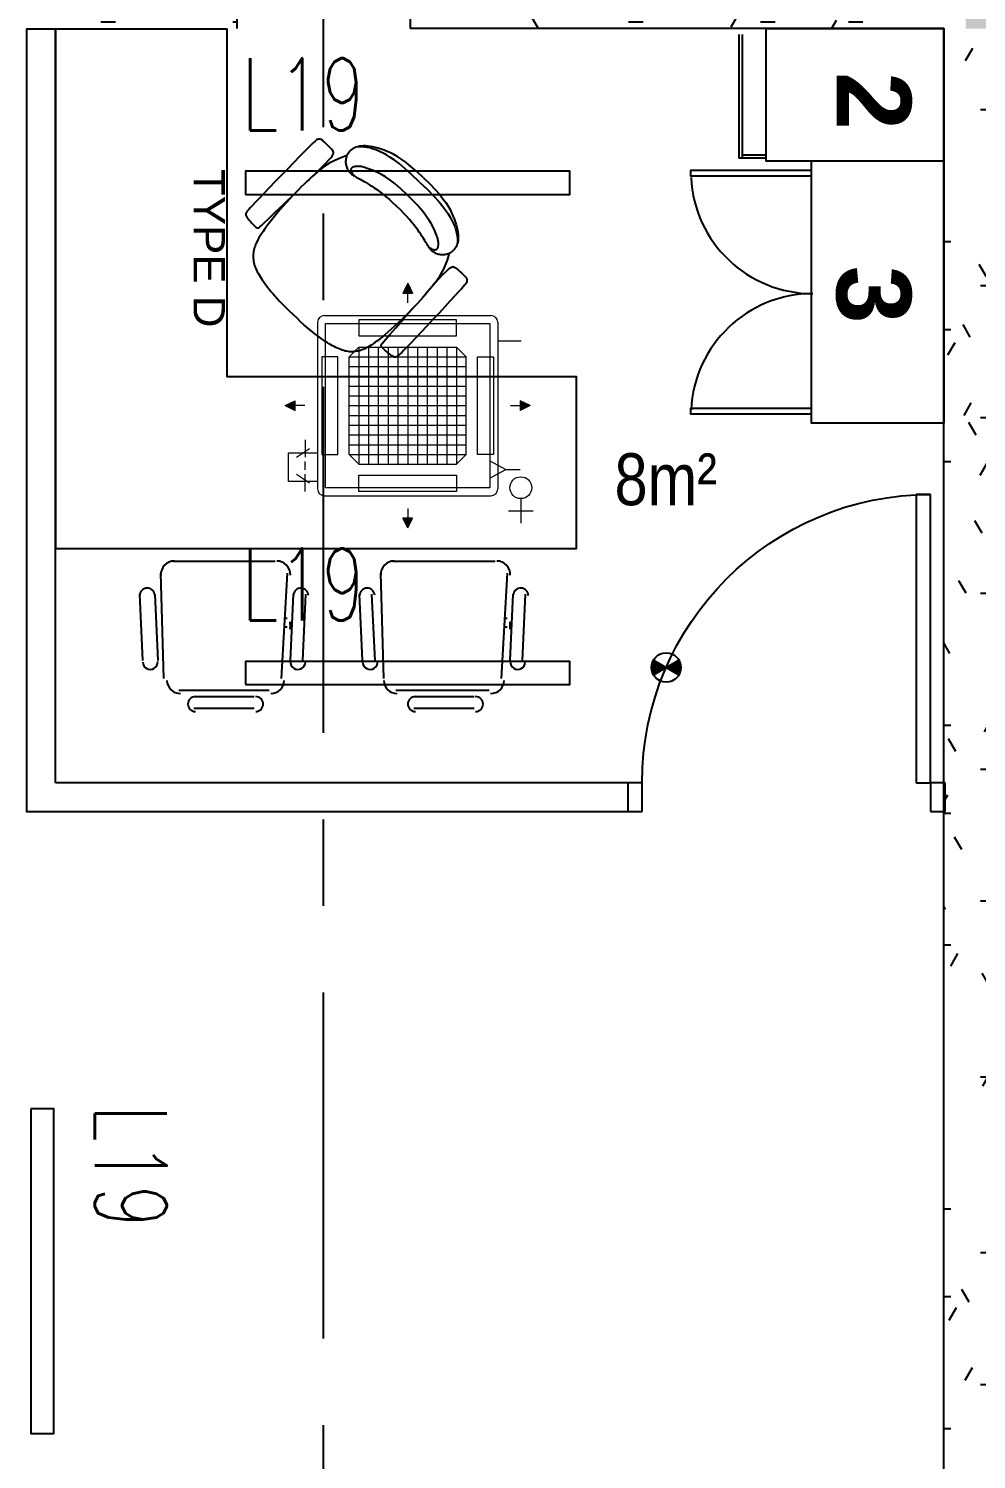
# Model space of a CAD drawing. Header units: millimetres. Extents: x -92759 to 184353, y -15225 to 86714.
# Drawn here: x 64279 to 67564, y 56081 to 61041 of the extents above; entities that cross this region are included whole.
import ezdxf

# ---------------------------------------------------------------- set-up
doc = ezdxf.new("R2010")
doc.units = ezdxf.units.MM
doc.linetypes.add('IDA - Grid Line', pattern=[2100, 1200, -300, 300, -300])
for name, color, linetype in [('0-1', 9, 'Continuous'), ('A-_ROOMNAME_A', 8, 'Continuous'), ('A-_WALL----_H-1', 9, 'Continuous'), ('A-_WALLPRTN_E', 8, 'Continuous'), ('A-AREA-IDEN', 8, 'Continuous'), ('A-DOOR', 31, 'Continuous'), ('A-DOOR-FRAM', 31, 'Continuous'), ('E-legend', 1, 'Continuous'), ('M-_SANIFIXR_E', 9, 'Continuous'), ('M-ACMV_FCU', 5, 'Continuous'), ('PDF_M-_ACON----_E-N', 7, 'Continuous')]:
    doc.layers.add(name, color=color, linetype=linetype)
for name, color, linetype, true_color in [('1599_FURN_BLK2_3RD STY_dwg-1', 7, 'Continuous', 0xd4d4d4), ('1599_FURN_BLK2_3RD STY_dwg-4', 9, 'Continuous', 0x808080), ('S-_ANOTGRID_E-1', 9, 'IDA - Grid Line', 0x808080)]:
    doc.layers.add(name, color=color, linetype=linetype, true_color=true_color)
for name, color, linetype, lineweight in [('A--', 134, '500-1-RP', 25), ('M-ACMV_CDP', 190, 'DRAIN_PIPE', 25), ('M-ACMV_FCU-1', 86, 'Continuous', 9), ('M-ACMV_FCU-2', 86, 'Continuous', 9), ('M-ACMV_PWR', 1, 'REFRIGERANT', 25), ('M-ACMV_REF_PIPE', 134, '500-1-RP', 25), ('M-ACMV_VCD', 7, 'Continuous', 25)]:
    doc.layers.add(name, color=color, linetype=linetype, lineweight=lineweight)
doc.styles.add('Arial Narrow_2', font='ARIALN.TTF', dxfattribs={"height": 225})
doc.styles.add('Arial_6', font='arial.ttf', dxfattribs={"height": 3})
doc.styles.add('Arial_B_1', font='arialbd.ttf', dxfattribs={"height": 154.761905})
doc.styles.add('Simplex', font='simplex_.ttf', dxfattribs={"width": 0.7, "height": 450})
doc.styles.get("Standard").update_dxf_attribs({"font": 'arial.ttf'})
doc.linetypes.add('500-1-RP', pattern='A,0.75,-0.5,0.75,-0.5,0.75,-0.5,0.75,-1.7,["RP",Standard,S=1,R=0,X=-1,Y=-0.5],-1.7', length=7.9)
doc.linetypes.add('DRAIN_PIPE', pattern='A,0.5,-0.2,["D",Standard,S=0.1,R=0,X=-0.1,Y=-0.05],-0.25', length=0.95)
doc.linetypes.add('REFRIGERANT', pattern='A,15,-5.08,["R",Standard,S=2.54,R=0,X=-2.54,Y=-1.27],-5.08', length=25.16)
pattern_1 = [(0, (-11670.95, 40338.29), (609.6, 152.4), [50.292, -406.908, 50.292, -406.908, -2438.4]), (0, (-11670.95, 40338.29), (609.6, 152.4), [-914.4, 50.292, -864.108, 50.292, -406.908, -1066.8]), (0, (-11670.95, 40338.29), (609.6, 152.4), [-2286, 50.292, -254.508, 50.292, -711.708]), (120, (-11442.35, 40414.49), (-436.7823, 451.7291), [50.292, -406.908, 50.292, -406.908, -2438.4]), (120, (-11442.35, 40414.49), (-436.7823, 451.7291), [-914.4, 50.292, -864.108, 50.292, -406.908, -1066.8]), (120, (-11442.35, 40414.49), (-436.7823, 451.7291), [-2286, 50.292, -254.508, 50.292, -711.708]), (240, (-11366.15, 40719.29), (-172.8177, -604.1291), [50.292, -406.908, 50.292, -406.908, -2438.4]), (240, (-11366.15, 40719.29), (-172.8177, -604.1291), [-914.4, 50.292, -864.108, 50.292, -406.908, -1066.8]), (240, (-11366.15, 40719.29), (-172.8177, -604.1291), [-2286, 50.292, -254.508, 50.292, -711.708])]

# ---------------------------------------------------------------- blocks, each defined once
blk = doc.blocks.new('IDA - F - Single - Swing - 1100L X 2200H - B10-TD02-5246406-DOOR _ WINDOW SCHEDULE - BLK 10 1ST STOREY PLAN')
at = {"layer": 'A-DOOR'}
for p, q in [((450, -50), (500, -50)), ((450, -1050), (450, -50)), ((500, -50), (500, -1050)), ((500, -1050), (450, -1050))]:
    blk.add_line(p, q, dxfattribs=at)
blk.add_arc((500, -50), 1000, 180, 270, dxfattribs=at)
at = {"layer": 'A-DOOR-FRAM'}
for p, q in [((-550, 50), (-500, 50)), ((-550, -50), (-550, 50)), ((-500, 50), (-500, -50)), ((500, 50), (550, 50)), ((500, -50), (500, 50)), ((550, 50), (550, -50)), ((-500, -50), (-550, -50)), ((550, -50), (500, -50))]:
    blk.add_line(p, q, dxfattribs=at)
blk = doc.blocks.new('1599_FURN_RHH_BLK8 _NEW__2ND STY_dwg-10261561-BLK8_RHH_2ND STOREY PLAN')
at = {"color": 8, "linetype": 'Continuous'}
for points in [[(-25025.5, -18800.4), (-25007, -18781.9), (-24992.9, -18767.3), (-24982.5, -18756.1), (-24975.2, -18747.8), (-24970.6, -18741.8), (-24967.9, -18737.7), (-24966.5, -18734.8), (-24966, -18732.8), (-24965.7, -18731.1), (-24965.6, -18729.5), (-24965.8, -18728), (-24966.3, -18726.5), (-24967.1, -18724.9), (-24968.3, -18723.1), (-24970, -18721), (-24972.2, -18718.5), (-24974.9, -18715.6), (-24978, -18712.3), (-24981.3, -18708.8), (-24984.9, -18705.2), (-24988.5, -18701.7), (-24992, -18698.3), (-24995.3, -18695.1), (-24998.3, -18692.4), (-25000.8, -18690.1), (-25003, -18688.3), (-25004.9, -18686.9), (-25006.4, -18685.8), (-25007.8, -18685), (-25009.1, -18684.5), (-25010.2, -18684.1), (-25011.4, -18683.8), (-25012.5, -18683.7), (-25013.7, -18683.6), (-25014.9, -18683.5), (-25016.2, -18683.6), (-25017.4, -18683.7), (-25018.6, -18683.9), (-25019.9, -18684.1), (-25021.1, -18684.5), (-25022.4, -18685), (-25024.1, -18686), (-25026.7, -18688), (-25030.5, -18691.3), (-25036.1, -18696.6), (-25043.8, -18704.1), (-25054.1, -18714.4), (-25067.4, -18727.8), (-25084, -18744.7), (-25103.1, -18764.2), (-25123.9, -18785.6), (-25145.6, -18807.9), (-25167.3, -18830.3), (-25188, -18851.8), (-25207.1, -18871.5), (-25223.5, -18888.6), (-25236.6, -18902.3), (-25246.7, -18913), (-25254.1, -18920.9), (-25259.4, -18926.7), (-25262.8, -18930.6), (-25264.9, -18933.2), (-25266.1, -18934.8), (-25266.8, -18936), (-25267.4, -18937), (-25267.9, -18938), (-25268.4, -18939), (-25268.7, -18940), (-25269.1, -18940.9), (-25269.3, -18941.8), (-25269.6, -18942.8), (-25269.7, -18943.7), (-25269.8, -18944.6), (-25269.8, -18945.5), (-25269.6, -18946.6), (-25269.2, -18947.9), (-25268.5, -18949.4), (-25267.5, -18951.2), (-25266, -18953.4), (-25264.1, -18956), (-25261.7, -18959.1), (-25258.9, -18962.5), (-25255.8, -18966.1), (-25252.5, -18969.9), (-25249.2, -18973.6), (-25246, -18977.1), (-25242.9, -18980.3), (-25240.2, -18983.1), (-25237.8, -18985.3), (-25235.9, -18987), (-25234.2, -18988.3), (-25232.8, -18989.3), (-25231.7, -18989.9), (-25230.7, -18990.3), (-25229.9, -18990.5), (-25229.1, -18990.6), (-25228.4, -18990.7), (-25227.7, -18990.7), (-25227, -18990.7), (-25226.3, -18990.6), (-25225.6, -18990.5), (-25224.9, -18990.4), (-25224.2, -18990.2), (-25223.5, -18989.9), (-25222.6, -18989.4), (-25220.2, -18987.5), (-25214.9, -18982.8), (-25205.5, -18973.9), (-25190.4, -18959.4), (-25168.3, -18938.1), (-25137.7, -18908.5), (-25097.4, -18869.2)], [(-24918.7, -18740.4), (-24941.9, -18749.2), (-24961.3, -18757.6), (-24977.6, -18765.9), (-24991.3, -18773.9), (-25003, -18781.8), (-25013.1, -18789.7), (-25022.4, -18797.5), (-25031.2, -18805.5), (-25040, -18813.6), (-25049, -18822), (-25058.2, -18830.6), (-25067.7, -18839.6), (-25077.3, -18848.9), (-25087.2, -18858.8), (-25097.3, -18869.1), (-25107.8, -18880.1), (-25118.5, -18891.7), (-25129.4, -18903.7), (-25140.3, -18916), (-25151, -18928.4), (-25161.4, -18940.7), (-25171.4, -18952.7), (-25180.8, -18964.3), (-25189.3, -18975.2), (-25197, -18985.3), (-25203.8, -18994.6), (-25209.8, -19003.2), (-25215.1, -19011.2), (-25219.8, -19018.6), (-25223.8, -19025.4), (-25227.4, -19031.8), (-25230.4, -19037.8), (-25233.1, -19043.4), (-25235.5, -19048.7), (-25237.5, -19053.7), (-25239.2, -19058.6), (-25240.6, -19063.3), (-25241.7, -19068), (-25242.6, -19072.6), (-25243.3, -19077.2), (-25243.7, -19081.9), (-25244, -19086.7), (-25244, -19091.5), (-25243.8, -19096.4), (-25243.3, -19101.3), (-25242.6, -19106.3), (-25241.6, -19111.3), (-25240.3, -19116.4), (-25238.8, -19121.6), (-25236.9, -19126.8), (-25234.7, -19132), (-25232.3, -19137.4), (-25229.6, -19142.8), (-25226.7, -19148.2), (-25223.5, -19153.8), (-25220.1, -19159.5), (-25216.4, -19165.2), (-25212.6, -19171.1), (-25208.4, -19177.2), (-25203.9, -19183.4), (-25199.1, -19189.9), (-25193.9, -19196.6), (-25188.4, -19203.6), (-25182.3, -19211), (-25175.9, -19218.7), (-25168.8, -19226.8), (-25161, -19235.5), (-25152.3, -19244.9), (-25142.5, -19255.1), (-25131.6, -19266.1), (-25119.4, -19278.2), (-25105.7, -19291.3)], [(-24654.4, -18816.4), (-24676.4, -18795.8), (-24695.9, -18778.7), (-24713.3, -18764.7), (-24728.9, -18753.3), (-24743, -18744.1), (-24755.8, -18736.8), (-24767.6, -18730.9), (-24778.9, -18725.9), (-24789.7, -18721.6), (-24800.2, -18717.8), (-24810.3, -18714.6), (-24820.1, -18712), (-24829.4, -18709.9), (-24838.2, -18708.3), (-24846.7, -18707.3), (-24854.6, -18706.8), (-24862.1, -18706.8), (-24869, -18707.2), (-24875.5, -18708.1), (-24881.6, -18709.5), (-24887.1, -18711.3), (-24892.3, -18713.4), (-24897, -18715.9), (-24901.3, -18718.7), (-24905.2, -18721.8), (-24908.7, -18725.2), (-24911.7, -18728.8), (-24914.4, -18732.5), (-24916.8, -18736.4), (-24918.7, -18740.4), (-24920.4, -18744.4), (-24921.6, -18748.4), (-24922.6, -18752.3), (-24923.2, -18756.3), (-24923.5, -18760.1), (-24923.5, -18763.9), (-24923.2, -18767.6), (-24922.7, -18771.3), (-24921.9, -18774.9), (-24920.9, -18778.3), (-24919.6, -18781.7), (-24918.2, -18785), (-24916.6, -18788.1), (-24914.8, -18791.1), (-24912.9, -18794), (-24910.9, -18796.6), (-24908.7, -18799.1), (-24906.5, -18801.4), (-24904.3, -18803.5), (-24901.9, -18805.4), (-24899.4, -18807.2), (-24896.6, -18809), (-24893.7, -18810.9), (-24890.3, -18812.7), (-24886.7, -18814.8), (-24882.6, -18817), (-24878, -18819.4), (-24873, -18822.2), (-24867.5, -18825.2), (-24861.5, -18828.6), (-24855.1, -18832.4), (-24848.1, -18836.5), (-24840.7, -18841.1), (-24832.8, -18846.1), (-24824.4, -18851.7), (-24815.5, -18857.8), (-24805.9, -18864.8), (-24795.7, -18872.6), (-24784.8, -18881.5), (-24773.1, -18891.6), (-24760.6, -18903), (-24747.3, -18915.8)], [(-24667.4, -18832.1), (-24694.7, -18806), (-24718.1, -18784.9), (-24738.1, -18768.2), (-24755.1, -18755.2), (-24769.7, -18745.2), (-24782.3, -18737.6), (-24793.3, -18731.8), (-24803.3, -18727.1), (-24812.7, -18723), (-24821.7, -18719.4), (-24830.6, -18716.3), (-24839.7, -18713.8), (-24849.2, -18711.9), (-24859.3, -18710.5), (-24870.3, -18709.9), (-24882.5, -18709.8)], [(-24710, -18876.8), (-24732.2, -18855.6), (-24752.1, -18838.4), (-24769.7, -18824.7), (-24785.3, -18814), (-24799, -18805.8), (-24811.1, -18799.6), (-24821.6, -18794.9), (-24830.8, -18791.2), (-24838.8, -18788.2), (-24845.8, -18785.6), (-24851.8, -18783.5), (-24857.1, -18781.8), (-24861.6, -18780.4), (-24865.6, -18779.4), (-24869.1, -18778.6), (-24872.3, -18778.1), (-24875.3, -18777.7), (-24878.1, -18777.5), (-24880.7, -18777.4), (-24883.2, -18777.5), (-24885.4, -18777.7), (-24887.5, -18777.9), (-24889.5, -18778.2), (-24891.3, -18778.5), (-24893, -18778.9), (-24894.5, -18779.3), (-24896, -18779.7), (-24897.3, -18780.1), (-24898.5, -18780.6), (-24899.6, -18781.1), (-24900.6, -18781.7), (-24901.5, -18782.3), (-24902.4, -18783), (-24903.1, -18783.7), (-24903.8, -18784.5), (-24904.3, -18785.3), (-24904.7, -18786.2), (-24905, -18787.2), (-24905.2, -18788.3), (-24905.2, -18789.5), (-24905.2, -18790.7), (-24904.9, -18792.2), (-24904.4, -18793.9), (-24903.6, -18796), (-24902.4, -18798.4), (-24900.9, -18801.4), (-24898.9, -18804.9), (-24896.5, -18809.1)], [(-24654.4, -18816.4), (-24632.1, -18838.1), (-24613.6, -18857.3), (-24598.4, -18874.4), (-24586, -18889.7), (-24576.1, -18903.4), (-24568.1, -18916), (-24561.5, -18927.6), (-24556.1, -18938.6), (-24551.3, -18949.2), (-24547, -18959.5), (-24543.4, -18969.5), (-24540.3, -18979.1), (-24537.7, -18988.3), (-24535.8, -18997.1), (-24534.3, -19005.4), (-24533.4, -19013.3), (-24533.1, -19020.8), (-24533.2, -19027.8), (-24533.8, -19034.3), (-24534.9, -19040.4), (-24536.4, -19046.1), (-24538.3, -19051.3), (-24540.6, -19056.1), (-24543.2, -19060.5), (-24546.1, -19064.5), (-24549.3, -19068.2), (-24552.8, -19071.4), (-24556.4, -19074.3), (-24560.1, -19076.8), (-24564, -19079), (-24567.9, -19080.8), (-24571.9, -19082.2), (-24575.8, -19083.3), (-24579.7, -19084.1), (-24583.5, -19084.6), (-24587.3, -19084.8), (-24591.1, -19084.7), (-24594.7, -19084.3), (-24598.3, -19083.7), (-24601.9, -19082.9), (-24605.3, -19081.8), (-24608.6, -19080.5), (-24611.8, -19079), (-24614.9, -19077.4), (-24617.8, -19075.6), (-24620.6, -19073.7), (-24623.2, -19071.7), (-24625.6, -19069.6), (-24627.7, -19067.4), (-24629.8, -19065.2), (-24631.7, -19062.7), (-24633.6, -19060.1), (-24635.6, -19057.2), (-24637.6, -19054), (-24639.8, -19050.4), (-24642.2, -19046.4), (-24644.9, -19042), (-24647.9, -19037.1), (-24651.2, -19031.7), (-24654.8, -19025.9), (-24658.9, -19019.6), (-24663.3, -19012.9), (-24668.3, -19005.7), (-24673.7, -18998), (-24679.6, -18989.9), (-24686.2, -18981.2), (-24693.5, -18972), (-24701.9, -18962.2), (-24711.2, -18951.7), (-24721.8, -18940.5), (-24733.8, -18928.6), (-24747.3, -18915.8)], [(-24667.4, -18832.1), (-24640, -18858.2), (-24617.9, -18880.6), (-24600.2, -18899.8), (-24586.4, -18916.2), (-24575.8, -18930.3), (-24567.6, -18942.5), (-24561.3, -18953.3), (-24556.2, -18963), (-24551.6, -18972.2), (-24547.6, -18981), (-24544.1, -18989.8), (-24541.2, -18998.7), (-24538.8, -19008.1), (-24537, -19018.2), (-24535.8, -19029.2), (-24535.2, -19041.4)], [(-24710, -18876.8), (-24687.8, -18898), (-24669.7, -18917), (-24655.2, -18934), (-24643.8, -18949.1), (-24634.9, -18962.4), (-24628.2, -18974.1), (-24623, -18984.5), (-24618.9, -18993.5), (-24615.5, -19001.3), (-24612.6, -19008.2), (-24610.2, -19014.1), (-24608.3, -19019.3), (-24606.7, -19023.8), (-24605.5, -19027.7), (-24604.5, -19031.2), (-24603.8, -19034.4), (-24603.3, -19037.3), (-24603, -19040.1), (-24602.8, -19042.7), (-24602.8, -19045.1), (-24602.8, -19047.4), (-24603, -19049.5), (-24603.2, -19051.5), (-24603.4, -19053.3), (-24603.7, -19055), (-24604, -19056.6), (-24604.4, -19058), (-24604.7, -19059.4), (-24605.2, -19060.6), (-24605.6, -19061.8), (-24606.1, -19062.8), (-24606.7, -19063.7), (-24607.3, -19064.6), (-24608, -19065.4), (-24608.8, -19066), (-24609.6, -19066.6), (-24610.5, -19067.1), (-24611.5, -19067.4), (-24612.5, -19067.7), (-24613.7, -19067.8), (-24615, -19067.7), (-24616.4, -19067.5), (-24618.2, -19067.1), (-24620.3, -19066.4), (-24622.8, -19065.4), (-24625.8, -19064), (-24629.4, -19062.2), (-24633.7, -19059.9)], [(-24564, -19079), (-24571.7, -19102.5), (-24579.3, -19122.3), (-24586.7, -19139), (-24594.1, -19153), (-24601.5, -19165), (-24608.9, -19175.6), (-24616.3, -19185.1), (-24623.9, -19194.3), (-24631.6, -19203.5), (-24639.5, -19212.9), (-24647.7, -19222.5), (-24656.2, -19232.3), (-24665.1, -19242.4), (-24674.5, -19252.7), (-24684.4, -19263.3), (-24694.8, -19274.3), (-24705.9, -19285.5), (-24717.4, -19297), (-24729.2, -19308.4), (-24741, -19319.7), (-24752.8, -19330.7), (-24764.4, -19341.2), (-24775.5, -19351.1), (-24786, -19360.2), (-24795.7, -19368.3), (-24804.8, -19375.5), (-24813.1, -19382), (-24820.8, -19387.6), (-24827.9, -19392.6), (-24834.6, -19397), (-24840.8, -19400.8), (-24846.6, -19404.1), (-24852.1, -19407.1), (-24857.3, -19409.7), (-24862.2, -19411.9), (-24867, -19413.8), (-24871.7, -19415.4), (-24876.3, -19416.8), (-24880.8, -19417.9), (-24885.4, -19418.8), (-24890.1, -19419.5), (-24894.8, -19419.9), (-24899.6, -19420.2), (-24904.5, -19420.2), (-24909.5, -19420), (-24914.5, -19419.5), (-24919.6, -19418.7), (-24924.7, -19417.7), (-24930, -19416.3), (-24935.2, -19414.7), (-24940.6, -19412.8), (-24946, -19410.6), (-24951.5, -19408.2), (-24957.1, -19405.5), (-24962.8, -19402.6), (-24968.7, -19399.5), (-24974.6, -19396.1), (-24980.6, -19392.5), (-24986.9, -19388.6), (-24993.3, -19384.4), (-25000, -19379.9), (-25007, -19375.1), (-25014.2, -19369.8), (-25021.9, -19364.2), (-25029.8, -19358), (-25038.3, -19351.4), (-25047.4, -19343.9), (-25057.2, -19335.7), (-25067.8, -19326.4), (-25079.3, -19316), (-25091.9, -19304.4), (-25105.7, -19291.3)], [(-24619, -19188.4), (-24601.4, -19169), (-24587.4, -19154.2), (-24576.7, -19143.4), (-24568.8, -19135.8), (-24563, -19130.8), (-24559, -19127.9), (-24556.3, -19126.5), (-24554.3, -19125.8), (-24552.5, -19125.4), (-24551, -19125.3), (-24549.5, -19125.4), (-24548, -19125.8), (-24546.3, -19126.6), (-24544.4, -19127.7), (-24542.3, -19129.3), (-24539.7, -19131.3), (-24536.6, -19133.9), (-24533.2, -19136.8), (-24529.6, -19140), (-24525.9, -19143.4), (-24522.1, -19146.8), (-24518.6, -19150.2), (-24515.3, -19153.3), (-24512.4, -19156.2), (-24510, -19158.6), (-24508.1, -19160.7), (-24506.6, -19162.5), (-24505.4, -19164), (-24504.6, -19165.4), (-24504, -19166.6), (-24503.6, -19167.7), (-24503.3, -19168.9), (-24503, -19170), (-24502.9, -19171.2), (-24502.8, -19172.4), (-24502.8, -19173.6), (-24502.8, -19174.9), (-24502.9, -19176.1), (-24503.1, -19177.4), (-24503.4, -19178.6), (-24503.9, -19179.9), (-24504.8, -19181.7), (-24506.6, -19184.4), (-24509.9, -19188.4), (-24514.8, -19194.2), (-24522, -19202.2), (-24531.8, -19213), (-24544.6, -19226.9), (-24560.6, -19244.2), (-24579.3, -19264.2), (-24599.7, -19286), (-24621, -19308.7), (-24642.3, -19331.4), (-24662.8, -19353.1), (-24681.6, -19373.1), (-24697.9, -19390.2), (-24711.1, -19404), (-24721.2, -19414.6), (-24728.8, -19422.4), (-24734.3, -19427.9), (-24738, -19431.5), (-24740.5, -19433.7), (-24742.1, -19435), (-24743.2, -19435.8), (-24744.3, -19436.4), (-24745.2, -19437), (-24746.2, -19437.4), (-24747.2, -19437.9), (-24748.1, -19438.2), (-24749, -19438.6), (-24749.9, -19438.8), (-24750.8, -19439), (-24751.7, -19439.1), (-24752.6, -19439.2), (-24753.7, -19439), (-24755, -19438.7), (-24756.6, -19438.1), (-24758.4, -19437.1), (-24760.7, -19435.8), (-24763.4, -19434), (-24766.6, -19431.7), (-24770.1, -19429.1), (-24773.9, -19426.1), (-24777.8, -19423.1), (-24781.6, -19419.9), (-24785.3, -19416.8), (-24788.6, -19413.9), (-24791.5, -19411.3), (-24793.8, -19409.1), (-24795.7, -19407.2), (-24797.1, -19405.6), (-24798, -19404.3), (-24798.7, -19403.2), (-24799.2, -19402.2), (-24799.4, -19401.4), (-24799.6, -19400.6), (-24799.7, -19399.9), (-24799.7, -19399.2), (-24799.7, -19398.5), (-24799.7, -19397.8), (-24799.6, -19397.1), (-24799.5, -19396.4), (-24799.4, -19395.7), (-24799.2, -19395), (-24798.7, -19394), (-24796.9, -19391.5), (-24792.4, -19386.1), (-24783.9, -19376.3), (-24770.2, -19360.5), (-24749.9, -19337.4), (-24721.8, -19305.5), (-24684.4, -19263.4)]]:
    blk.add_lwpolyline(points, dxfattribs=at)
at = {"layer": '1599_FURN_BLK2_3RD STY_dwg-1', "color": 8}
for p, q in [((-23465.7, -18738.6), (-23549.2, -18738.6)), ((-25522.2, -20145.8), (-25167.2, -20145.8)), ((-24760.1, -20145.8), (-24405.2, -20145.8)), ((-25553.5, -20552.9), (-25563.9, -20187.5)), ((-25125.5, -20187.5), (-25146.4, -20552.9)), ((-24791.4, -20552.9), (-24801.9, -20187.5)), ((-24363.4, -20187.5), (-24384.3, -20552.9)), ((-25626.6, -20490.3), (-25637, -20260.6)), ((-25584.8, -20260.6), (-25574.4, -20490.3)), ((-25115, -20490.3), (-25104.6, -20260.6)), ((-25062.8, -20260.6), (-25073.3, -20490.3)), ((-24864.5, -20490.3), (-24874.9, -20260.6)), ((-24833.2, -20260.6), (-24822.7, -20490.3)), ((-24353, -20490.3), (-24342.5, -20260.6)), ((-24300.8, -20260.6), (-24311.2, -20490.3)), ((-25135.9, -20344.1), (-25125.5, -20344.1)), ((-25125.5, -20375.4), (-25135.9, -20375.4)), ((-24373.8, -20344.1), (-24363.4, -20344.1)), ((-24363.4, -20375.4), (-24373.8, -20375.4)), ((-25188.1, -20594.7), (-25501.3, -20594.7)), ((-25449.1, -20615.5), (-25240.3, -20615.5)), ((-24426, -20594.7), (-24749.7, -20594.7)), ((-24687, -20615.5), (-24478.2, -20615.5)), ((-25240.3, -20657.3), (-25449.1, -20657.3)), ((-24478.2, -20657.3), (-24687, -20657.3))]:
    blk.add_line(p, q, dxfattribs=at)
at = {"layer": '1599_FURN_BLK2_3RD STY_dwg-1', "color": 8, "flags": 128}
blk.add_lwpolyline([(-25929.3, -18302.1), (-25929.3, -20102.1), (-24123.3, -20102.1), (-24123.3, -19507), (-25334.3, -19507), (-25334.3, -18302.1)], close=True, dxfattribs=at)
for points in [[(-22849.8, -18759.4), (-23465.7, -18759.4), (-23465.7, -18300.1), (-22849.8, -18300.1), (-22849.8, -19667.7), (-23309.1, -19667.7), (-23309.1, -18759.4)], [(-23465.7, -18749), (-23559.7, -18749), (-23559.7, -18321)], [(-23549.2, -18321), (-23549.2, -18749)], [(-23309.1, -18811.6), (-23726.7, -18811.6), (-23726.7, -18790.8), (-23309.1, -18790.8)], [(-23309.1, -19636.4), (-23726.7, -19636.4), (-23726.7, -19615.5), (-23309.1, -19615.5)]]:
    blk.add_lwpolyline(points, dxfattribs=at)
at = {"layer": '1599_FURN_BLK2_3RD STY_dwg-1', "color": 8}
for centre, radius, start, end in [((-23303.9, -18796), 422.8, 182.7191, 270), ((-23303.9, -19641.6), 422.8, 90, 177.2809), ((-25517, -20192.7), 47, 90.0001, 182.5321), ((-25162, -20192.7), 47, 357.4679, 89.9999), ((-24754.9, -20192.7), 47, 90.0001, 182.5321), ((-24399.9, -20192.7), 47, 357.4679, 89.9999), ((-25610.9, -20265.8), 26.1, 2.5324, 180.0002), ((-25078.5, -20265.8), 26.1, 359.9998, 177.4676), ((-24848.8, -20265.8), 26.1, 2.5324, 180.0002), ((-24316.4, -20265.8), 26.1, 359.9998, 177.4676), ((-25287.3, -20370.2), 172.3, 355.9901, 4.3947), ((-24525.2, -20370.2), 172.3, 355.9901, 4.3947), ((-25600.5, -20495.5), 26.1, 182.5269, 2.5323), ((-25088.9, -20495.5), 26.1, 177.4677, 357.4731), ((-24838.4, -20495.5), 26.1, 182.5269, 2.5323), ((-24326.9, -20495.5), 26.1, 177.4677, 357.4731), ((-25496.1, -20558.1), 47, 182.5326, 269.9999), ((-25182.9, -20558.1), 47, 270.0001, 357.4674), ((-24744.4, -20558.1), 47, 182.5326, 269.9999), ((-24420.8, -20558.1), 47, 270.0001, 357.4674), ((-25443.9, -20641.6), 26.1, 90.0001, 269.9999), ((-25235.1, -20641.6), 26.1, 270.0001, 89.9999), ((-24681.8, -20641.6), 26.1, 90.0001, 269.9999), ((-24473, -20641.6), 26.1, 270.0001, 89.9999)]:
    blk.add_arc(centre, radius, start, end, dxfattribs=at)
at = {"layer": 'A-AREA-IDEN', "color": 8}
for points in [[(-25929.3, -20914.6), (-25929.3, -18302.1), (-26029.3, -18302.1), (-26029.3, -21014.6), (-23945.8, -21014.6)], [(-23945.8, -20914.6), (-25929.3, -20914.6)]]:
    blk.add_lwpolyline(points, dxfattribs=at)
at = {"layer": 'A-DOOR', "xscale": -1, "rotation": 180}
blk.add_blockref('IDA - F - Single - Swing - 1100L X 2200H - B10-TD02-5246406-DOOR _ WINDOW SCHEDULE - BLK 10 1ST STOREY PLAN', (-23395.8, -20964.6), dxfattribs=at)
at = {"layer": '1599_FURN_BLK2_3RD STY_dwg-4', "color": 8, "width": 232.955, "attachment_point": 1, "rotation": 270, "line_spacing_factor": 0.941778, "style": 'Arial_B_1'}
for s, insert, char_height in [('2', (-22963.1, -18450.6), 258.3), ('\\fArial|b1|i0|c0|p34|;3', (-22963.1, -19121.9), 258.309)]:
    blk.add_mtext(s, dxfattribs=dict(at, insert=insert, char_height=char_height))
at = {"layer": '1599_FURN_BLK2_3RD STY_dwg-4', "insert": (-25341.7, -18786.7), "char_height": 108.9, "width": 653.302, "attachment_point": 1, "rotation": 270, "line_spacing_factor": 0.941778, "style": 'Arial_6'}
blk.add_mtext('TYPE D', dxfattribs=at)
blk = doc.blocks.new('A$C3019c3af')
at = {"layer": 'A-_WALL----_H-1'}
h = blk.add_hatch(dxfattribs=at)
h.set_pattern_fill('FP_8', color=256, style=0, pattern_type=2)
h.set_pattern_definition(pattern_1)
h.paths.add_polyline_path([(-17100, 28300), (-15175, 28300), (-15175, 28450), (-17100, 28450)])
h.paths.add_polyline_path([(-17700, 28300), (-17700, 28450), (-27300, 28450), (-27300, 28300), (-23188.5, 28300)])
h = blk.add_hatch(dxfattribs=at)
h.set_pattern_fill('FP_8', color=256, style=0, pattern_type=2)
h.set_pattern_definition(pattern_1)
h.paths.add_polyline_path([(-3300, 28300), (-50, 28300), (-50, 28450), (-3300, 28450), (-3300, 28419.2)])
h.paths.add_polyline_path([(-3900, 28300), (-3900, 28450), (-9700, 28450), (-9700, 28300), (-4167.3, 28300)])
h.paths.add_polyline_path([(-10300, 28300), (-10300, 28450), (-15175, 28450), (-15175, 28300), (-10507.7, 28300)])
h = blk.add_hatch(dxfattribs=at)
h.set_pattern_fill('FP_8', color=256, style=0, pattern_type=2)
h.set_pattern_definition(pattern_1)
h.paths.add_polyline_path([(-15250, 19300), (-15100, 19300), (-15100, 28300), (-15250, 28300), (-15250, 23414.3)])
at = {"layer": 'A-_WALLPRTN_E'}
for p, q in [((-17700, 28300), (-17700, 28450)), ((-17100, 28450), (-17100, 28300)), ((-15250, 28300), (-17100, 28300)), ((-15250, 19300), (-15250, 28300))]:
    blk.add_line(p, q, dxfattribs=at)
at = {"layer": 'S-_ANOTGRID_E-1'}
blk.add_line((-17400, -20341.4), (-17400, 52351.8), dxfattribs=at)
at = {"layer": 'M-_SANIFIXR_E'}
blk.add_blockref('1599_FURN_RHH_BLK8 _NEW__2ND STY_dwg-10261561-BLK8_RHH_2ND STOREY PLAN', (7599.8, 46600.1), dxfattribs=at)
at = {"layer": 'A-_ROOMNAME_A', "insert": (-16391.6, 26827.9), "char_height": 180, "width": 385.621, "attachment_point": 1, "style": 'Arial Narrow_2'}
blk.add_mtext('8m²', dxfattribs=at)
blk = doc.blocks.new('L19')
at = {"layer": 'E-legend', "lineweight": 25}
blk.add_lwpolyline([(-562.5, 0), (562.5, 0), (562.5, 80), (-562.5, 80)], close=True, dxfattribs=at)
at = {"layer": 'E-legend', "lineweight": 18, "style": 'Simplex', "width": 0.7}
blk.add_text('L19', height=250, dxfattribs=at).set_placement((-575.9, 221.6))
blk = doc.blocks.new('Power Craft')
at = {"layer": 'E-legend', "lineweight": 25}
h = blk.add_hatch(color=256, dxfattribs=at)
h.dxf.hatch_style = 1
h.paths.add_polyline_path([(-589422.5, -94267.5), (-589466.5, -94242.1, 0.131652), (-589473.4, -94267.5, 0.131652), (-589466.5, -94293)])
h = blk.add_hatch(color=256, dxfattribs=at)
h.dxf.hatch_style = 1
h.paths.add_polyline_path([(-589378.4, -94242.1), (-589422.5, -94267.5), (-589378.4, -94293, 0.131652), (-589371.6, -94267.5, 0.131652)])
for p, q in [((-589466.5, -94242.1), (-589378.4, -94293)), ((-589466.5, -94293), (-589378.4, -94242.1))]:
    blk.add_line(p, q, dxfattribs=at)
blk.add_circle((-589422.5, -94267.5), 50.9, dxfattribs=at)
blk = doc.blocks.new('EL_B8_L2_R4')
at = {"color": 7}
blk.add_blockref('Power Craft', (565609.9, 73752.8), dxfattribs=at)
at = {"layer": 'E-legend', "color": 0}
for p in [(-24708.5, -18874.5), (-24708.5, -20573.5)]:
    blk.add_blockref('L19', p, dxfattribs=at)
at = {"layer": 'E-legend', "color": 0, "rotation": 270}
blk.add_blockref('L19', (-26015, -22607.3), dxfattribs=at)
blk = doc.blocks.new('A$C7208cd76')
at = {"layer": 'M-ACMV_FCU', "lineweight": 5}
h = blk.add_hatch(color=256, dxfattribs=at)
h.dxf.hatch_style = 1
h.paths.add_polyline_path([(0, 424.1), (-17, 390.2), (17, 390.2)])
h = blk.add_hatch(color=256, dxfattribs=at)
h.dxf.hatch_style = 1
h.paths.add_polyline_path([(-424.1, 0), (-390.2, -17), (-390.2, 17)])
h = blk.add_hatch(color=256, dxfattribs=at)
h.dxf.hatch_style = 1
h.paths.add_polyline_path([(424.1, 0), (390.2, 17), (390.2, -17)])
h = blk.add_hatch(color=256, dxfattribs=at)
h.dxf.hatch_style = 1
h.paths.add_polyline_path([(0, -424.1), (17, -390.2), (-17, -390.2)])
for p, q in [((0, 424.1), (-17, 390.2)), ((0, 424.1), (17, 390.2)), ((-17, 390.2), (17, 390.2)), ((0, 356.2), (0, 390.2)), ((288.8, 312.5), (-288.8, 312.5)), ((288.9, 312.6), (288.9, 312.6)), ((-312.5, 288.8), (-312.5, -288.8)), ((312.5, 288.8), (312.5, -288.8)), ((312.6, 288.9), (312.6, 288.9)), ((-202.6, 169.6), (-169.6, 202.6)), ((-169.6, 202.6), (169.6, 202.6)), ((-169.6, 202.6), (-169.6, -202.6)), ((-135.7, 202.6), (-135.7, -202.6)), ((-101.8, 202.6), (-101.8, -202.6)), ((-67.9, 202.6), (-67.9, -202.6)), ((-33.9, 202.6), (-33.9, -202.6)), ((0, 202.6), (0, -202.6)), ((33.9, 202.6), (33.9, -202.6)), ((67.9, 202.6), (67.9, -202.6)), ((101.8, 202.6), (101.8, -202.6)), ((135.7, 202.6), (135.7, -202.6)), ((169.6, 202.6), (202.6, 169.6)), ((169.6, 202.6), (169.6, -202.6)), ((-202.6, 169.6), (-202.6, -169.6)), ((202.6, 169.6), (-202.6, 169.6)), ((202.6, 169.6), (202.6, -169.6)), ((202.6, 135.7), (-202.6, 135.7)), ((202.6, 101.8), (-202.6, 101.8)), ((202.6, 67.9), (-202.6, 67.9)), ((-424.1, 0), (-390.2, 17)), ((-424.1, 0), (-390.2, -17)), ((-390.2, -17), (-390.2, 17)), ((-356.2, 0), (-390.2, 0)), ((202.6, 33.9), (-202.6, 33.9)), ((202.6, 0), (-202.6, 0)), ((356.2, 0), (390.2, 0)), ((390.2, 17), (390.2, -17)), ((424.1, 0), (390.2, 17)), ((424.1, 0), (390.2, -17)), ((202.6, -33.9), (-202.6, -33.9)), ((202.6, -67.9), (-202.6, -67.9)), ((202.6, -101.8), (-202.6, -101.8)), ((202.6, -135.7), (-202.6, -135.7)), ((-169.6, -202.6), (-202.6, -169.6)), ((202.6, -169.6), (-202.6, -169.6)), ((169.6, -202.6), (202.6, -169.6)), ((-169.6, -202.6), (169.6, -202.6)), ((288.8, -312.5), (-288.8, -312.5)), ((17, -390.2), (-17, -390.2)), ((0, -424.1), (-17, -390.2)), ((0, -356.2), (0, -390.2)), ((0, -424.1), (17, -390.2))]:
    blk.add_line(p, q, dxfattribs=at)
for points in [[(-169.6, 241.6), (169.6, 241.6), (169.6, 297.9), (-169.6, 297.9)], [(285, 285), (285, -285), (-285, -285), (-285, 285)], [(-241.6, 169.6), (-241.6, -169.6), (-297.9, -169.6), (-297.9, 169.6)], [(241.6, 169.6), (241.6, -169.6), (297.9, -169.6), (297.9, 169.6)], [(-169.6, -241.6), (169.6, -241.6), (169.6, -297.9), (-169.6, -297.9)]]:
    blk.add_lwpolyline(points, close=True, dxfattribs=at)
for centre, start, end in [((-288.8, 288.8), 90, 180), ((288.8, 288.8), 0, 90), ((-288.8, -288.8), 180, 270), ((288.8, -288.8), 270, 0)]:
    blk.add_arc(centre, 23.7, start, end, dxfattribs=at)
blk = doc.blocks.new('A$C49267d6b')
at = {"layer": 'PDF_M-_ACON----_E-N', "lineweight": 0}
for p, q in [((0, 127), (0, 76.2)), ((-25.4, 76.2), (12.7, 101.6)), ((0, 63.5), (0, 38.1)), ((-25.4, 25.4), (12.7, 0)), ((0, -25.4), (0, 25.4))]:
    blk.add_line(p, q, dxfattribs=at)
blk = doc.blocks.new('A$C81577ca4')
at = {"layer": 'A--', "lineweight": 0, "ltscale": 0.75}
for p, q in [((19, -95), (-36, -125)), ((-36, -125), (-86, -125)), ((19, -155), (-36, -125))]:
    blk.add_line(p, q, dxfattribs=at)
blk = doc.blocks.new('SSO')
at = {"layer": 'M-ACMV_PWR', "linetype": 'ByBlock', "lineweight": 5}
for p, q in [((1064770.3, 20778.3), (1064770.3, 20878.3)), ((1064820.3, 20828.3), (1064720.3, 20828.3))]:
    blk.add_line(p, q, dxfattribs=at)
blk.add_circle((1064770.3, 20733.6), 44.6, dxfattribs=at)
blk.add_circle((1064770.3, 20733.6), 44.6, dxfattribs=at)
blk = doc.blocks.new('FCU-2_mini cassette')
at = {"layer": 'M-ACMV_CDP', "lineweight": 5}
blk.add_line((240311.9, -39528.1), (240311.9, -39608.6), dxfattribs=at)
at = {"layer": 'M-ACMV_VCD', "lineweight": 5}
blk.add_lwpolyline([(239824.1, -38903.1), (239824.1, -38803.1), (239924.1, -38803.1), (239924.1, -38903.1)], close=True, dxfattribs=at)
at = {"layer": 'M-ACMV_FCU', "lineweight": 5}
blk.add_blockref('A$C7208cd76', (240087.3, -39215.6), dxfattribs=at)
at = {"layer": 'M-ACMV_PWR', "color": 1, "linetype": 'ByBlock', "lineweight": 5, "xscale": 0.8500000000000222, "yscale": 0.8500000000000222, "zscale": 0.8500000000000222, "rotation": 90}
blk.add_blockref('SSO', (257426.2, -944662.3), dxfattribs=at)
at = {"layer": 'M-ACMV_REF_PIPE', "lineweight": 5, "rotation": 90}
blk.add_blockref('A$C81577ca4', (239740.3, -39519.6), dxfattribs=at)
at = {"layer": 'M-ACMV_VCD', "lineweight": 5, "xscale": -1.181061443391948, "yscale": 1.181061443391948, "zscale": 1.181061443391948, "rotation": 90}
blk.add_blockref('A$C49267d6b', (239939.1, -38860.6), dxfattribs=at)
blk = doc.blocks.new('ACMV_B8_L2')
at = {"layer": 'M-ACMV_FCU-2', "rotation": 90}
blk.add_blockref('FCU-2_mini cassette', (87040.5, -286068.9), dxfattribs=at)

msp = doc.modelspace()

# ---------------------------------------------------------------- block references
at = {"layer": '0-1'}
msp.add_blockref('A$C3019c3af', (82701.1, 32741.2), dxfattribs=at)
at = {"layer": 'E-legend', "color": 7}
msp.add_blockref('EL_B8_L2_R4', (90301.1, 79341.2), dxfattribs=at)
at = {"layer": 'M-ACMV_FCU-1'}
msp.add_blockref('ACMV_B8_L2', (-60663.6, 105715.9), dxfattribs=at)

doc.saveas('drawing.dxf')
